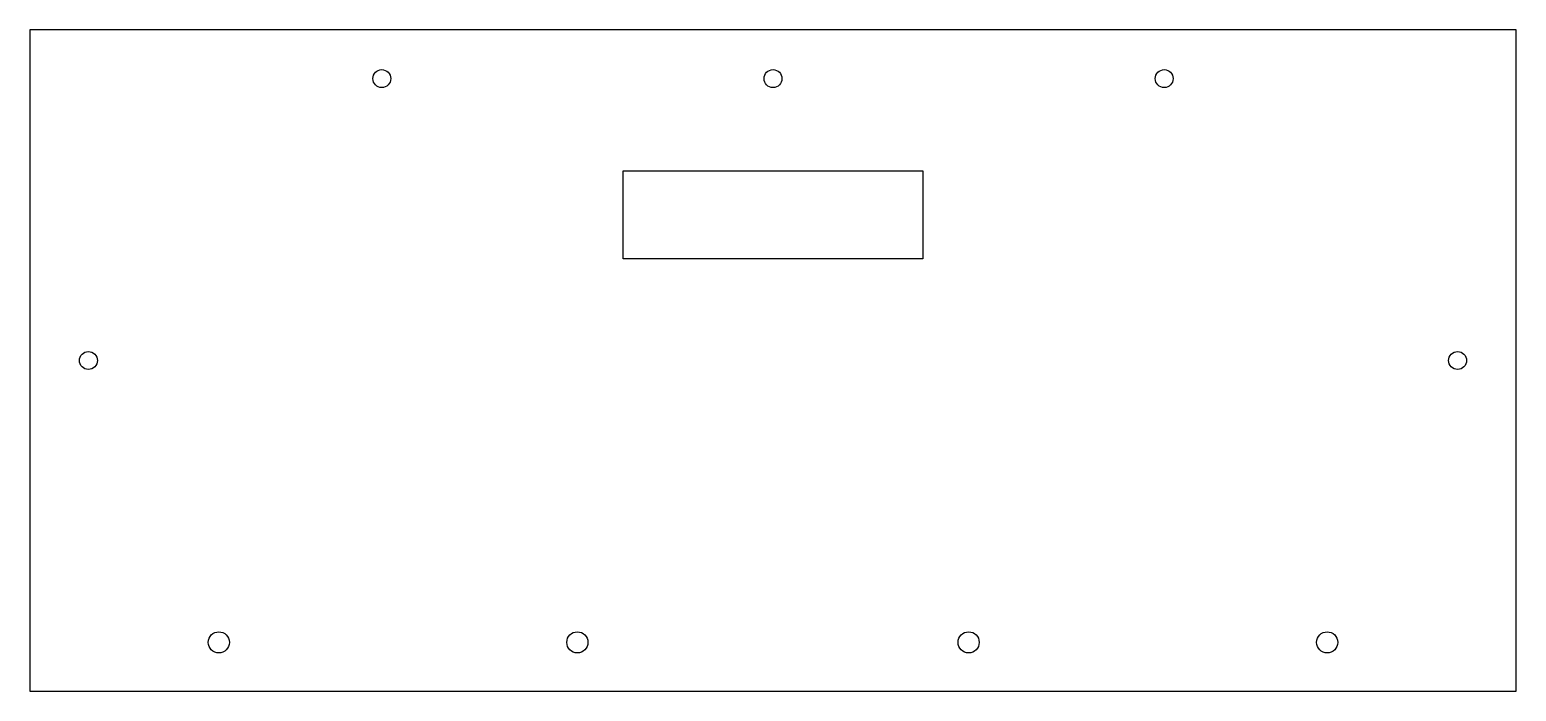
# Model space of a CAD drawing. Header units: millimetres. Extents: x -228 to 228, y 0 to 203.
import ezdxf

# ---------------------------------------------------------------- set-up
doc = ezdxf.new("R2010")
doc.units = ezdxf.units.MM
doc.layers.add('CUT', color=7, linetype='CONTINUOUS')

msp = doc.modelspace()

# ---------------------------------------------------------------- linework, layer by layer
at = {"layer": 'CUT'}
for p, q in [((-228, 203), (-228, 0)), ((228, 203), (-228, 203)), ((228, 0), (228, 203)), ((-46, 159.65), (46, 159.65)), ((-46, 132.65), (-46, 159.65)), ((46, 159.65), (46, 132.65)), ((46, 132.65), (-46, 132.65)), ((-228, 0), (228, 0))]:
    msp.add_line(p, q, dxfattribs=at)
for centre, radius in [((-120, 188), 2.75), ((0, 188), 2.75), ((120, 188), 2.75), ((-210, 101.5), 2.75), ((210, 101.5), 2.75), ((-170, 15), 3.25), ((-60, 15), 3.25), ((60, 15), 3.25), ((170, 15), 3.25)]:
    msp.add_circle(centre, radius, dxfattribs=at)

doc.saveas('drawing.dxf')
